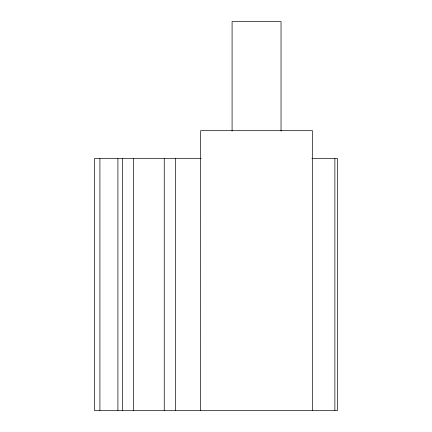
<?xml version="1.0" encoding="UTF-8"?>
<svg xmlns="http://www.w3.org/2000/svg" width="432" height="432" viewBox="0 0 432 432"><rect width="100%" height="100%" fill="white"/><g stroke="black" fill="none" stroke-linecap="round" stroke-linejoin="round"><path stroke-width="0.65" d="M201.226 158.657L94.327 158.657L94.327 410.4L337.673 410.4L337.673 158.657L311.882 158.657M334.876 158.657L334.876 410.4M312.503 410.4L312.449 130.685L200.664 130.685L200.615 410.4M281.032 131.053L281.032 21.6L232.087 21.6L232.087 131.053M175.441 158.657L175.441 410.4M164.252 158.657L164.252 410.4M133.488 158.657L133.488 410.4M122.504 158.657L122.504 410.4M117.92 158.657L117.92 410.4M99.922 158.657L99.922 410.4"/></g></svg>
